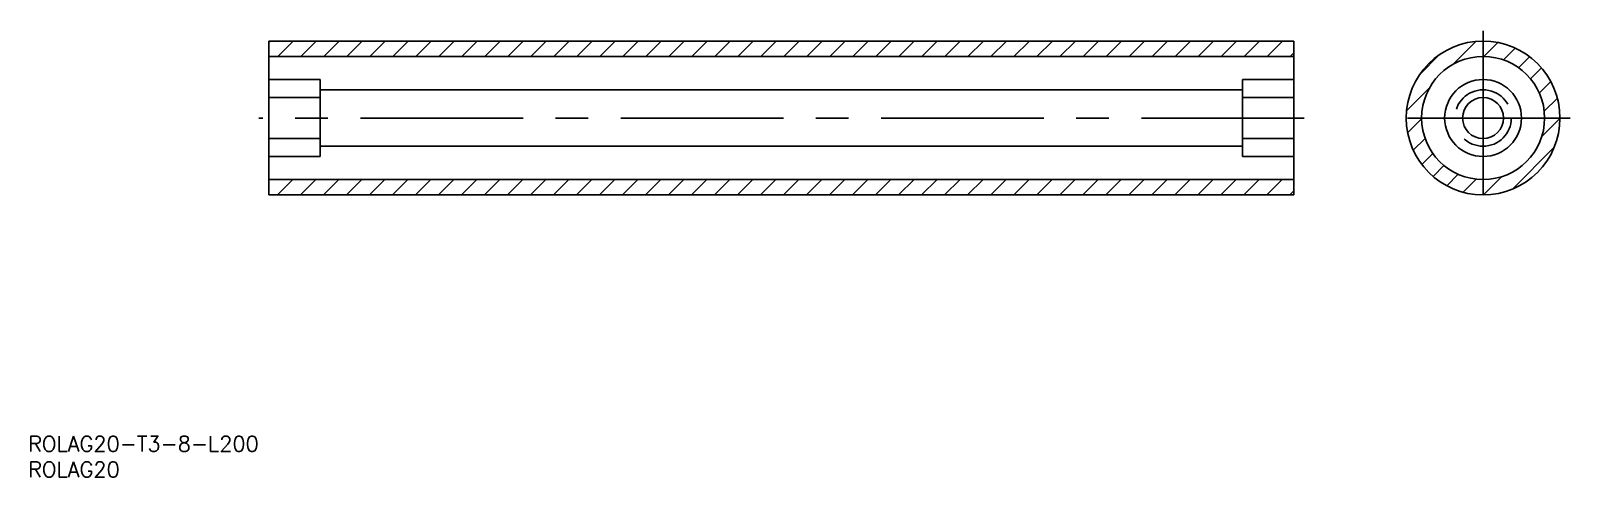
# Model space of a CAD drawing. Extents: x 1 to 301, y 0 to 87.
import ezdxf

# ---------------------------------------------------------------- set-up
doc = ezdxf.new("R2010")
doc.units = 0
doc.linetypes.add('CENTER', pattern=[50.8, 31.75, -6.35, 6.35, -6.35])
doc.linetypes.add('DASHED', pattern=[19.05, 12.7, -6.35])
doc.layers.get('0').update_dxf_attribs({"linetype": 'CONTINUOUS'})
doc.layers.add('CENTER', color=1, linetype='CENTER')
doc.styles.get("Standard").update_dxf_attribs({"font": 'txt.shx', "height": 3, "bigfont": 'bigfont.shx'})

# ---------------------------------------------------------------- blocks, each defined once
blk = doc.blocks.new('*U1')
at = {"color": 7, "linetype": 'CONTINUOUS'}
blk.add_text('ROLAG20-T3-8-L200', height=3, dxfattribs=at).set_placement((0, 5))
blk = doc.blocks.new('*U2')
at = {"color": 7, "linetype": 'CONTINUOUS'}
blk.add_text('ROLAG20', height=3, dxfattribs=at).set_placement((0, 0))

msp = doc.modelspace()

# ---------------------------------------------------------------- linework, layer by layer
at = {"color": 7, "linetype": 'CONTINUOUS'}
for p, q in [((46.987958, 85.024022), (246.987958, 85.024022)), ((46.987958, 55.024022), (46.987958, 85.024022)), ((246.987958, 85.024022), (246.987958, 55.024022)), ((46.987958, 82.024022), (246.987958, 82.024022)), ((46.987958, 77.524022), (56.987958, 77.524022)), ((56.987958, 62.524022), (56.987958, 77.524022)), ((56.987958, 75.524022), (236.987958, 75.524022)), ((236.987958, 62.524022), (236.987958, 77.524022)), ((246.987958, 77.524022), (236.987958, 77.524022)), ((46.987958, 74.024022), (56.987958, 74.024022)), ((246.987958, 74.024022), (236.987958, 74.024022)), ((46.987958, 66.024022), (56.987958, 66.024022)), ((56.987958, 64.524022), (236.987958, 64.524022)), ((246.987958, 66.024022), (236.987958, 66.024022)), ((46.987958, 62.524022), (56.987958, 62.524022)), ((246.987958, 62.524022), (236.987958, 62.524022)), ((246.987958, 58.024022), (46.987958, 58.024022)), ((246.987958, 55.024022), (46.987958, 55.024022))]:
    msp.add_line(p, q, dxfattribs=at)
at = {"color": 3, "linetype": 'CONTINUOUS'}
for p, q in [((46.987958, 84.802582), (47.209398, 85.024022)), ((48.699526, 82.024022), (51.699526, 85.024022)), ((53.189654, 82.024022), (56.189654, 85.024022)), ((57.679782, 82.024022), (60.679782, 85.024022)), ((62.16991, 82.024022), (65.16991, 85.024022)), ((66.660038, 82.024022), (69.660038, 85.024022)), ((71.150167, 82.024022), (74.150167, 85.024022)), ((75.640295, 82.024022), (78.640295, 85.024022)), ((80.130423, 82.024022), (83.130423, 85.024022)), ((84.620551, 82.024022), (87.620551, 85.024022)), ((89.110679, 82.024022), (92.110679, 85.024022)), ((93.600807, 82.024022), (96.600807, 85.024022)), ((98.090935, 82.024022), (101.090935, 85.024022)), ((102.581063, 82.024022), (105.581063, 85.024022)), ((107.071191, 82.024022), (110.071191, 85.024022)), ((111.561319, 82.024022), (114.561319, 85.024022)), ((116.051447, 82.024022), (119.051447, 85.024022)), ((120.541575, 82.024022), (123.541575, 85.024022)), ((125.031703, 82.024022), (128.031703, 85.024022)), ((129.521831, 82.024022), (132.521831, 85.024022)), ((134.011959, 82.024022), (137.011959, 85.024022)), ((138.502087, 82.024022), (141.502087, 85.024022)), ((142.992215, 82.024022), (145.992215, 85.024022)), ((147.482344, 82.024022), (150.482344, 85.024022)), ((151.972472, 82.024022), (154.972472, 85.024022)), ((156.4626, 82.024022), (159.4626, 85.024022)), ((160.952728, 82.024022), (163.952728, 85.024022)), ((165.442856, 82.024022), (168.442856, 85.024022)), ((169.932984, 82.024022), (172.932984, 85.024022)), ((174.423112, 82.024022), (177.423112, 85.024022)), ((178.91324, 82.024022), (181.91324, 85.024022)), ((183.403368, 82.024022), (186.403368, 85.024022)), ((187.893496, 82.024022), (190.893496, 85.024022)), ((192.383624, 82.024022), (195.383624, 85.024022)), ((196.873752, 82.024022), (199.873752, 85.024022)), ((201.36388, 82.024022), (204.36388, 85.024022)), ((205.854008, 82.024022), (208.854008, 85.024022)), ((210.344136, 82.024022), (213.344136, 85.024022)), ((214.834264, 82.024022), (217.834264, 85.024022)), ((219.324393, 82.024022), (222.324393, 85.024022)), ((223.814521, 82.024022), (226.814521, 85.024022)), ((228.304649, 82.024022), (231.304649, 85.024022)), ((232.794777, 82.024022), (235.794777, 85.024022)), ((237.284905, 82.024022), (240.284905, 85.024022)), ((241.775033, 82.024022), (244.775033, 85.024022)), ((278.048608, 80.482973), (282.523404, 84.95777)), ((284.078882, 82.023119), (286.802499, 84.746736)), ((246.265161, 82.024022), (246.987958, 82.746819)), ((271.514213, 78.438707), (275.51698, 82.441474)), ((287.896124, 81.350234), (290.198208, 83.652318)), ((290.858774, 79.822755), (293.004823, 81.968804)), ((293.18752, 77.661373), (295.316602, 79.790455)), ((268.997917, 71.432282), (273.472714, 75.907079)), ((294.902492, 74.886217), (297.143301, 77.127026)), ((295.858002, 71.351599), (298.418894, 73.912491)), ((269.20895, 67.153188), (271.932567, 69.876805)), ((295.359581, 66.36305), (298.931399, 69.934868)), ((270.303369, 63.757478), (272.605453, 66.059562)), ((271.986883, 60.950864), (274.132932, 63.096913)), ((289.63883, 56.152171), (297.803515, 64.316856)), ((274.165232, 58.639085), (276.294313, 60.768166)), ((46.987958, 57.861814), (47.150167, 58.024022)), ((48.640295, 55.024022), (51.640295, 58.024022)), ((53.130423, 55.024022), (56.130423, 58.024022)), ((57.620551, 55.024022), (60.620551, 58.024022)), ((62.110679, 55.024022), (65.110679, 58.024022)), ((66.600807, 55.024022), (69.600807, 58.024022)), ((71.090935, 55.024022), (74.090935, 58.024022)), ((75.581063, 55.024022), (78.581063, 58.024022)), ((80.071191, 55.024022), (83.071191, 58.024022)), ((84.561319, 55.024022), (87.561319, 58.024022)), ((89.051447, 55.024022), (92.051447, 58.024022)), ((93.541575, 55.024022), (96.541575, 58.024022)), ((98.031703, 55.024022), (101.031703, 58.024022)), ((102.521831, 55.024022), (105.521831, 58.024022)), ((107.011959, 55.024022), (110.011959, 58.024022)), ((111.502087, 55.024022), (114.502087, 58.024022)), ((115.992215, 55.024022), (118.992215, 58.024022)), ((120.482344, 55.024022), (123.482344, 58.024022)), ((124.972472, 55.024022), (127.972472, 58.024022)), ((129.4626, 55.024022), (132.4626, 58.024022)), ((133.952728, 55.024022), (136.952728, 58.024022)), ((138.442856, 55.024022), (141.442856, 58.024022)), ((142.932984, 55.024022), (145.932984, 58.024022)), ((147.423112, 55.024022), (150.423112, 58.024022)), ((151.91324, 55.024022), (154.91324, 58.024022)), ((156.403368, 55.024022), (159.403368, 58.024022)), ((160.893496, 55.024022), (163.893496, 58.024022)), ((165.383624, 55.024022), (168.383624, 58.024022)), ((169.873752, 55.024022), (172.873752, 58.024022)), ((174.36388, 55.024022), (177.36388, 58.024022)), ((178.854008, 55.024022), (181.854008, 58.024022)), ((183.344136, 55.024022), (186.344136, 58.024022)), ((187.834264, 55.024022), (190.834264, 58.024022)), ((192.324393, 55.024022), (195.324393, 58.024022)), ((196.814521, 55.024022), (199.814521, 58.024022)), ((201.304649, 55.024022), (204.304649, 58.024022)), ((205.794777, 55.024022), (208.794777, 58.024022)), ((210.284905, 55.024022), (213.284905, 58.024022)), ((214.775033, 55.024022), (217.775033, 58.024022)), ((219.265161, 55.024022), (222.265161, 58.024022)), ((223.755289, 55.024022), (226.755289, 58.024022)), ((228.245417, 55.024022), (231.245417, 58.024022)), ((232.735545, 55.024022), (235.735545, 58.024022)), ((237.225673, 55.024022), (240.225673, 58.024022)), ((241.715801, 55.024022), (244.715801, 58.024022)), ((276.828661, 56.812386), (279.06947, 59.053195)), ((280.043196, 55.536793), (282.604087, 58.097684)), ((284.020819, 55.024287), (287.592637, 58.596106)), ((246.205929, 55.024022), (246.987958, 55.806051))]:
    msp.add_line(p, q, dxfattribs=at)
at = {"color": 7, "linetype": 'CONTINUOUS'}
for radius in [15, 12, 7.5, 4]:
    msp.add_circle((283.931664, 70.024022), radius, dxfattribs=at)
at = {"color": 3, "linetype": 'DASHED'}
msp.add_circle((283.931664, 70.024022), 5.5, dxfattribs=at)
at = {"layer": 'CENTER', "color": 1, "linetype": 'CENTER'}
for p, q in [((283.931664, 87.024022), (283.931664, 53.024022)), ((248.987958, 70.024022), (44.987958, 70.024022)), ((300.931664, 70.024022), (266.931664, 70.024022))]:
    msp.add_line(p, q, dxfattribs=at)

# ---------------------------------------------------------------- block references
at = {"color": 7, "linetype": 'CONTINUOUS'}
for name in ['*U1', '*U2']:
    msp.add_blockref(name, (0, 0), dxfattribs=at)

doc.saveas('drawing.dxf')
